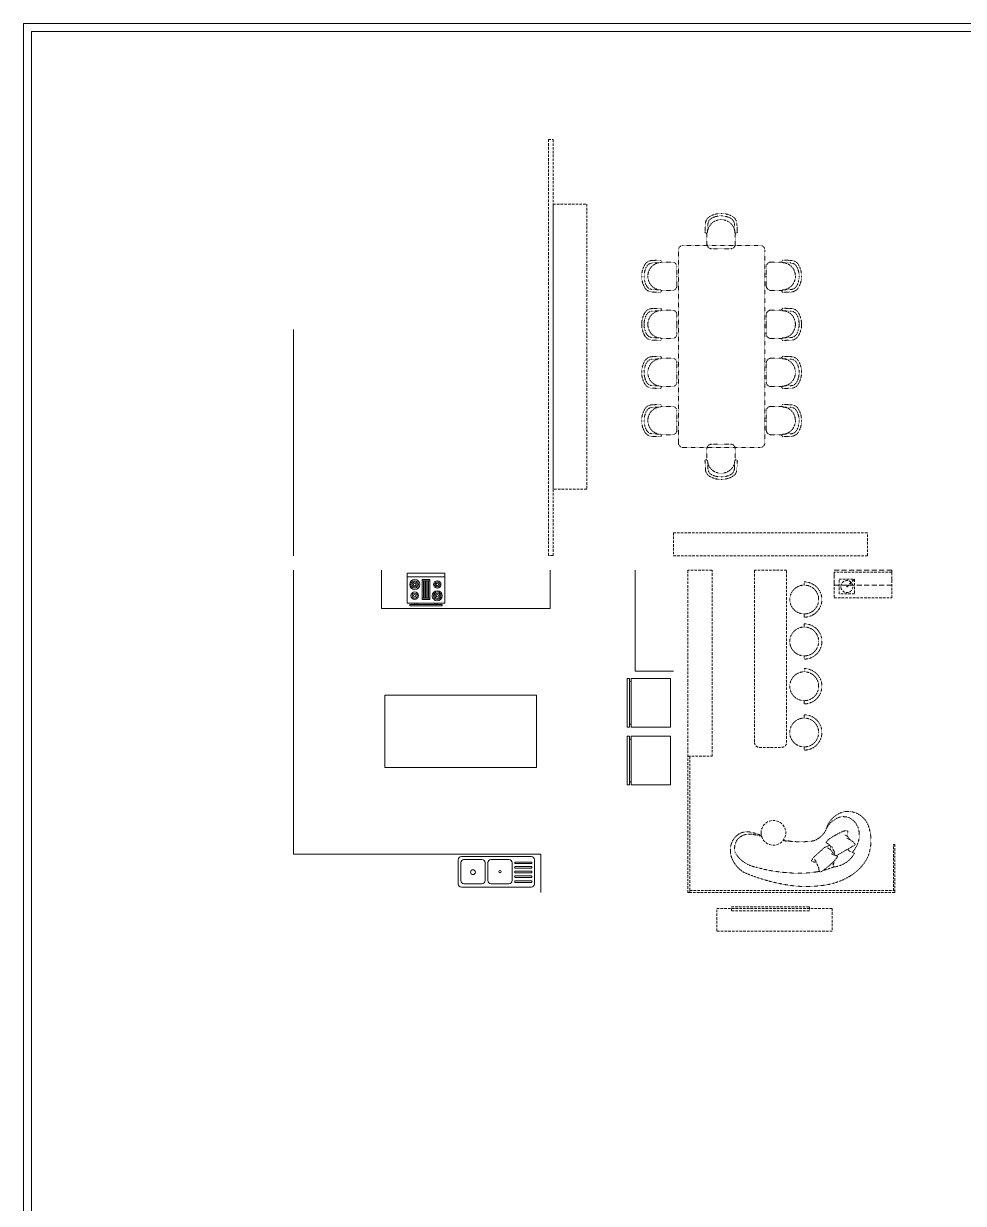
# Model space of a CAD drawing. Header units: inches. Extents: x 210804 to 214260, y -105030 to -103568.
# Drawn here: x 211469 to 212055, y -104304 to -103568 of the extents above; entities that cross this region are included whole.
import ezdxf

# ---------------------------------------------------------------- set-up
doc = ezdxf.new("R2010")
doc.units = ezdxf.units.IN
doc.header["$LTSCALE"] = 0.5
doc.header["$MEASUREMENT"] = 0
doc.linetypes.add('HIDDEN', pattern=[0.375, 0.25, -0.125])
doc.linetypes.add('HIDDEN2', pattern=[0.1875, 0.125, -0.0625])
for name, color, linetype, lineweight in [('counter', 177, 'Continuous', 13), ('FIXTURES', 8, 'Continuous', 9), ('FURNITURE', 253, 'HIDDEN2', 0)]:
    doc.layers.add(name, color=color, linetype=linetype, lineweight=lineweight)

# ---------------------------------------------------------------- blocks, each defined once
blk = doc.blocks.new('A$C65C017E6')
at = {"layer": 'FIXTURES'}
for points in [[(17.3, 0, 0.414214), (19.3, 2), (19.3, 46, 0.414214), (17.3, 48), (2, 48, 0.414214), (0, 46), (0, 2, 0.414214), (2, 0)], [(3.84, 34, 0.414214), (1.84, 32), (1.84, 20.66, 0.414214), (3.84, 18.66), (15.18, 18.66, 0.414214), (17.18, 20.66), (17.18, 32, 0.414214), (15.18, 34)], [(3.84, 1.66, -0.414214), (1.84, 3.66), (1.84, 15, -0.414214), (3.84, 17), (15.18, 17, -0.414214), (17.18, 15), (17.18, 3.66, -0.414214), (15.18, 1.66)]]:
    blk.add_lwpolyline(points, format="xyb", close=True, dxfattribs=at)
for points in [[(3.46, 35.65), (3.46, 35.65), (3.46, 46.34), (3.46, 46.34), (4.46, 46.34), (4.46, 46.34), (4.46, 35.65), (4.46, 35.65)], [(6.34, 35.65), (6.34, 35.65), (6.34, 46.34), (6.34, 46.34), (7.34, 46.34), (7.34, 46.34), (7.34, 35.65), (7.34, 35.65)], [(9.22, 35.65), (9.22, 35.65), (9.22, 46.34), (9.22, 46.34), (10.23, 46.34), (10.23, 46.34), (10.23, 35.65), (10.23, 35.65)], [(12.1, 35.65), (12.1, 35.65), (12.1, 46.34), (12.1, 46.34), (13.11, 46.34), (13.11, 46.34), (13.11, 35.65), (13.11, 35.65)], [(15.27, 35.65), (15.27, 35.65), (15.27, 46.34), (15.27, 46.34), (16.27, 46.34), (16.27, 46.34), (16.27, 35.65), (16.27, 35.65)]]:
    blk.add_lwpolyline(points, close=True, dxfattribs=at)
for centre, radius in [((9.51, 26.33), 0.75), ((9.82, 9.33), 1.5)]:
    blk.add_circle(centre, radius, dxfattribs=at)
blk = doc.blocks.new('Range-Oven - 30 in top')
at = {"layer": 'FIXTURES'}
for p, q in [((0, -3), (30, -3)), ((12, -6), (18, -6)), ((13, -20), (13, -6)), ((14, -6), (14, -20)), ((15, -20), (15, -6)), ((16, -6), (16, -20)), ((17, -20), (17, -6)), ((6, -24), (6, -25)), ((8, -25), (8, -24)), ((18, -20), (12, -20)), ((22, -25), (22, -24)), ((24, -24), (24, -25))]:
    blk.add_line(p, q, dxfattribs=at)
for points in [[(0, -24), (0, 0), (30, 0), (30, -24)], [(12, -21), (12, -5), (18, -5), (18, -21)], [(2, -26), (2, -25), (28, -25), (28, -26)]]:
    blk.add_lwpolyline(points, close=True, dxfattribs=at)
for centre, radius in [((6, -9), 4), ((6, -9), 3), ((6, -9), 2), ((6, -9), 1), ((24, -9), 3), ((24, -9), 2), ((24, -9), 1), ((6, -18), 3), ((6, -18), 2), ((6, -18), 1), ((24, -18), 4), ((24, -18), 3), ((24, -18), 2), ((24, -18), 1)]:
    blk.add_circle(centre, radius, dxfattribs=at)
blk = doc.blocks.new('JHUHJHJHJHGHG')
at = {"layer": 'FURNITURE', "transparency": 33554559}
for p, q in [((239368.2, -92779.1), (239366.4, -92785.9)), ((239370.2, -92774.6), (239368.2, -92779.1)), ((239372.8, -92764.7), (239370, -92770.3)), ((239370, -92770.3), (239370.2, -92774.6)), ((239401.4, -92778.2), (239400.5, -92783.7)), ((239401.4, -92778.2), (239402.1, -92774)), ((239404.2, -92785.9), (239401.4, -92778.2)), ((239402.1, -92774), (239408.5, -92774.6)), ((239364.9, -92786), (239355.4, -92789.9)), ((239355.4, -92789.9), (239359.8, -92796.6)), ((239359.8, -92796.6), (239385.1, -92816.9)), ((239366.4, -92785.9), (239364.9, -92786)), ((239398.2, -92811.4), (239402.7, -92804.3)), ((239404.9, -92799.5), (239399.3, -92802.6)), ((239402.7, -92804.3), (239405.1, -92802.4)), ((239404, -92808.7), (239407, -92806.4)), ((239404.9, -92799.5), (239412.2, -92796.7)), ((239405.1, -92802.4), (239404.9, -92799.5)), ((239405.8, -92803.5), (239405.9, -92799.6)), ((239407, -92806.4), (239405.8, -92803.5)), ((239405.9, -92799.6), (239409.8, -92797.6)), ((239428.8, -92807.6), (239409.8, -92797.6)), ((239412.2, -92796.7), (239412.3, -92795.4)), ((239435, -92810.1), (239428.8, -92807.6)), ((239438.2, -92804.7), (239436.6, -92808.1)), ((239441.8, -92804.1), (239438.2, -92804.7)), ((239444.5, -92802.6), (239441.8, -92804.1)), ((239448.6, -92800.3), (239444.5, -92802.6)), ((239385.1, -92816.9), (239396.5, -92820.8)), ((239390.4, -92829.2), (239395.2, -92833.7)), ((239390.8, -92826), (239395.7, -92823.3)), ((239398.2, -92811.4), (239390.9, -92816.4)), ((239395.7, -92823.3), (239396.5, -92820.8)), ((239396.5, -92820.8), (239400.2, -92817.4)), ((239396.5, -92820.8), (239399.5, -92818.1)), ((239399.5, -92818.1), (239398.2, -92811.4)), ((239400.2, -92817.4), (239402.6, -92817.3)), ((239402.6, -92817.3), (239404, -92808.7)), ((239440.9, -92830), (239434.3, -92833.3)), ((239436.6, -92808.1), (239435, -92810.1)), ((239435, -92810.1), (239440.7, -92813.3)), ((239440.7, -92813.3), (239452.3, -92819)), ((239446.9, -92825.3), (239440.9, -92830)), ((239452.3, -92819), (239446.9, -92825.3)), ((239436.5, -92836.5), (239437.4, -92847.3))]:
    blk.add_line(p, q, dxfattribs=at)
for centre, radius, start, end in [((239385.6, -93119), 386.1, 102.4811, 117.0868), ((239356.4, -92970.5), 234.8, 86.6259, 103.3673), ((239367.9, -92886.5), 150.5, 64.8491, 89.1124), ((239390.2, -92841.7), 100.4, 31.6964, 65.5097), ((239243.2, -92824.6), 59.5, 124.1048, 158.9782), ((239351.7, -93113.2), 348.3, 97.3465, 109.3686), ((239343.3, -93006.3), 241.2, 84.7745, 98.8542), ((239339, -92976.2), 211.8, 81.1223, 82.8834), ((239308, -92888.8), 140, 41.8243, 62.4012), ((239339, -92976.2), 211.8, 72.6666, 79.0645), ((239400.2, -92831.7), 57.7, 32.9795, 81.7831), ((239231.7, -92821.4), 47.8, 157.5792, 199.9798), ((239252, -92847.5), 64.8, 104.1582, 151.615), ((239293.3, -92750.8), 81.1, 327.6254, 334.3743), ((239365.6, -92870.6), 104.1, 32.1518, 40.7556), ((239391.4, -92831.4), 94.4, 343.5616, 26.7449), ((239225.6, -92826), 32.3, 169.8858, 218.1233), ((239205.6, -92822.4), 12, 151.615, 169.8858), ((239347.5, -93015.2), 183.1, 85.9079, 100.9333), ((239358.9, -92856.5), 24, 64.383, 85.9079), ((239391.8, -92827.7), 2, 118.4993, 226.7107), ((239416.2, -92817.8), 27.6, 303.1616, 334.0995), ((239409.1, -92842.6), 52.5, 354.0746, 36.8377), ((239222.7, -92823.8), 38.5, 198.0452, 252.5298), ((239224.3, -92823.2), 33.2, 223.2626, 285.5828), ((239220, -92819.8), 41.6, 257.7797, 293.8385), ((239146.2, -92475.2), 389.8, 282.9026, 287.7516), ((239386.8, -93225.6), 397.1, 100.7466, 112.508), ((239336.9, -93037.1), 203.7, 99.1986, 110.6421), ((239286.5, -92611.3), 225.3, 274.5313, 278.8586), ((239345.3, -92884.7), 55.3, 40.8497, 64.383), ((239369, -92864.2), 24, 19.9123, 40.8497), ((239428.7, -92837.4), 41.5, 206.3571, 246.6806), ((239442.3, -92837.7), 54, 199.9123, 254.7694), ((239519.3, -92615.6), 251, 240.3604, 248.0716), ((239432.8, -92828.2), 21.4, 245.5861, 277.5416), ((239437.5, -92844.1), 46.6, 258.3956, 346.8299), ((239435.4, -92847.5), 2, 277.5416, 4.3994), ((239423.1, -92843.7), 38.4, 299.1203, 358.1448), ((239428.6, -92848.7), 31.5, 238.8001, 294.8888)]:
    blk.add_arc(centre, radius, start, end, dxfattribs=at)
blk = doc.blocks.new('A$C62fb3387')
blk.add_wipeout([(0, 7.7), (2.01, 7.44), (5.18, 5.7), (7.29, 2.47), (7.62, -1.09), (6.45, -4.2), (4.38, -6.33), (1.6, -7.53), (-1.18, -7.61), (-4.38, -6.33), (-6.24, -4.51), (-7.34, -2.33), (-7.7, 0), (-7.34, 2.35), (-6.43, 3.93), (-4.58, 6.19), (-2.34, 7.34), (-0.85, 7.66)])
at = {"layer": 'FURNITURE', "ltscale": 25, "transparency": 33554559}
blk.add_circle((0, 0), 7.7, dxfattribs=at)
blk = doc.blocks.new('A$Ca746da64')
at = {"layer": 'FURNITURE', "transparency": 33554559}
for p, q in [((-9, 0), (-11, 0)), ((9, 0), (11, 0))]:
    blk.add_line(p, q, dxfattribs=at)
blk.add_circle((0, 0), 9, dxfattribs=at)
blk.add_arc((0, 0), 11, 180, 0, dxfattribs=at)
blk = doc.blocks.new('D')
at = {"color": 0, "linetype": 'ByBlock'}
blk.add_wipeout([(299433, 319190), (299747, 319191), (299761, 319188), (299793, 319171), (299809, 319151), (299814, 319136), (299817, 319125), (299817, 318939), (299808, 318932), (299807, 318910), (299793, 318859), (299771, 318820), (299744, 318790), (299718, 318768), (299689, 318753), (299653, 318739), (299611, 318731), (299571, 318731), (299532, 318739), (299486, 318757), (299462, 318772), (299439, 318791), (299421, 318811), (299396, 318850), (299382, 318888), (299377, 318913), (299377, 318932), (299368, 318939), (299368, 319125), (299372, 319139), (299376, 319150), (299387, 319166), (299404, 319180), (299417, 319187), (299425, 319189)], dxfattribs=at).translate(0, 0, 783)
at = {"color": 0, "linetype": 'ByBlock', "transparency": 33554559}
for p, q in [((299342, 318821, 783), (299336, 318929, 783)), ((299383, 318797, 783), (299377, 318932, 783)), ((299802, 318797, 783), (299808, 318932, 783)), ((299842, 318821, 783), (299849, 318929, 783))]:
    blk.add_line(p, q, dxfattribs=at)
at = {"color": 0, "linetype": 'ByBlock', "transparency": 33554559, "elevation": 783}
for points in [[(299368, 319125, -0.362381), (299438, 319191)], [(299817, 319125, 0.362381), (299747, 319191)]]:
    blk.add_lwpolyline(points, format="xyb", dxfattribs=at)
for points in [[(299438, 319191), (299592, 319191)], [(299747, 319191), (299592, 319191)], [(299368, 318936), (299368, 319125)], [(299817, 318936), (299817, 319125)]]:
    blk.add_lwpolyline(points, dxfattribs=at)
at = {"color": 0, "linetype": 'ByBlock', "transparency": 33554559}
for centre, radius, start, end in [((299357, 318918, 783), 24.2, 34.9909, 151.1709), ((299539, 318810, 783), 197, 176.7393, 196.0269), ((299584, 318940, 783), 208, 188.5284, 230.0065), ((299489, 318804, 783), 106, 183.5309, 227.4761), ((299601, 318940, 783), 208, 309.9935, 351.4716), ((299696, 318804, 783), 106, 312.5239, 356.4691), ((299828, 318918, 783), 24.2, 28.8291, 145.0091), ((299646, 318810, 783), 197, 343.9731, 3.2607), ((299484, 318803, 783), 143, 199.3894, 244.9622), ((299551, 318892, 783), 214, 231.1789, 257.4503), ((299589, 318980, 783), 348, 241.6146, 270.487), ((299424, 318673, 783), 5.782309999999994e-11, 123.2291, 360), ((299597, 318965, 783), 236, 231.4474, 268.9795), ((299580, 318916, 783), 245, 251.9325, 272.8105), ((299588, 318965, 783), 236, 271.0205, 308.5526), ((299604, 318916, 783), 245, 267.1895, 288.0675), ((299595, 318980, 783), 348, 269.513, 298.3854), ((299634, 318892, 783), 214, 282.5497, 308.8211), ((299700, 318803, 783), 143, 295.0378, 340.6106), ((299761, 318673, 783), 5.782309999999994e-11, 180, 56.7709)]:
    blk.add_arc(centre, radius, start, end, dxfattribs=at)
blk = doc.blocks.new('*U289')
at = {"layer": 'Defpoints', "lineweight": 0, "ltscale": 2.5}
for points in [[(0, 1461.92), (-1185.35, 1461.92), (-1185.35, 0), (0, 0)], [(-5, 1456.92), (-1180.35, 1456.92), (-1180.35, 5), (-5, 5)]]:
    blk.add_lwpolyline(points, close=True, dxfattribs=at)

msp = doc.modelspace()

# ---------------------------------------------------------------- linework, layer by layer
at = {"layer": 'counter', "ltscale": 20}
for p, q in [((211637.19, -103900.04), (211637.19, -103759.04)), ((211637.19, -104086.04), (211637.19, -103909.04)), ((211797.33, -103909.04), (211797.33, -103933.04)), ((211850.19, -103972.04), (211850.19, -103909.04)), ((211850.19, -103972.04), (211874.19, -103972.04)), ((211791.38, -104086.04), (211637.19, -104086.04)), ((211791.38, -104086.04), (211791.38, -104110.04))]:
    msp.add_line(p, q, dxfattribs=at)
for points in [[(211691.94, -103909.04), (211691.94, -103933.04), (211797.33, -103933.04)], [(211694.19, -104032.04), (211694.19, -103987.04), (211788.69, -103987.04), (211788.69, -104032.04), (211694.19, -104032.04)]]:
    msp.add_lwpolyline(points, dxfattribs=at)
at = {"layer": 'FIXTURES'}
for p, q in [((211846.65, -103978.48), (211847.73, -103978.48)), ((211846.65, -104005.05), (211847.73, -104005.05)), ((211846.65, -104014.4), (211847.73, -104014.4)), ((211846.65, -104040.96), (211847.73, -104040.96))]:
    msp.add_line(p, q, dxfattribs=at)
for points in [[(211846.65, -103976.65), (211845.2, -103976.65), (211845.2, -104006.88), (211846.65, -104006.88)], [(211872.33, -104006.88), (211847.73, -104006.88), (211847.73, -103976.65), (211872.33, -103976.65)], [(211846.65, -104012.57), (211845.2, -104012.57), (211845.2, -104042.79), (211846.65, -104042.79)], [(211872.33, -104042.79), (211847.73, -104042.79), (211847.73, -104012.57), (211872.33, -104012.57)]]:
    msp.add_lwpolyline(points, close=True, dxfattribs=at)
at = {"layer": 'FURNITURE', "ltscale": 25, "transparency": 33554559}
for points in [[(211796.19, -103640.56), (211799.1, -103640.56), (211799.1, -103899.83), (211796.19, -103899.83)], [(211799.09, -103680.76), (211820.02, -103680.76), (211820.02, -103858.52), (211799.09, -103858.52)], [(211874.19, -103900.04), (211995.11, -103900.04), (211995.11, -103885.8), (211874.19, -103885.8)], [(211883.19, -103909.04), (211883.19, -104025.04), (211898.19, -104025.04), (211898.19, -103909.04)], [(211974.36, -103910.3), (211974.36, -103926.3), (212010.36, -103926.3), (212010.36, -103910.3)], [(211977.49, -103914.71), (211987.13, -103914.71), (211987.13, -103923.83), (211977.49, -103923.83)], [(211883.19, -104025.04), (211884.38, -104025.04), (211884.38, -104110.04), (211883.19, -104110.04)], [(212012.19, -104108.79), (212011.46, -104108.79), (212011.46, -104080.04), (212012.19, -104080.04)], [(212012.19, -104110.04), (211884.38, -104110.04), (211884.38, -104108.79), (212012.19, -104108.79)], [(211901.19, -104134.04), (211901.19, -104120.04), (211973.19, -104120.04), (211973.19, -104134.04)], [(211910.31, -104119.04), (211958.91, -104119.04), (211958.91, -104121.49), (211910.31, -104121.49)]]:
    msp.add_lwpolyline(points, close=True, dxfattribs=at)
msp.add_lwpolyline([(211924.74, -103909.04), (211924.74, -104016.51, 0.414214), (211927.74, -104019.51), (211941.74, -104019.51, 0.414214), (211944.74, -104016.51), (211944.74, -103909.04)], format="xyb", close=True, dxfattribs=at)
at = {"layer": 'FURNITURE', "linetype": 'HIDDEN', "ltscale": 25, "transparency": 33554559}
msp.add_lwpolyline([(211974.36, -103909.04), (212010.36, -103909.04), (212010.36, -103918.3), (211974.36, -103918.3)], close=True, dxfattribs=at)
at = {"layer": 'FURNITURE', "ltscale": 25, "transparency": 33554559}
for points in [[(211982.31, -103919.27), (211986.68, -103914.71)], [(211982.49, -103919.44), (211987.03, -103914.71)]]:
    msp.add_lwpolyline(points, dxfattribs=at)
for centre, radius, start, end in [((211982.31, -103919.27), 3.74, 46.20949, 42.37451), ((211982.31, -103919.27), 0.11, 46.20949, 252.30995), ((211982.4, -103919.35), 0.125, 136.20949, 316.20949)]:
    msp.add_arc(centre, radius, start, end, dxfattribs=at)

# ---------------------------------------------------------------- block references
at = {"layer": 'FIXTURES', "xscale": 0.7801501178882417, "yscale": 0.7801501178882417, "zscale": 0.7801501178882417}
msp.add_blockref('Range-Oven - 30 in top', (211708.07, -103910.94), dxfattribs=at)
at = {"layer": 'FIXTURES', "xscale": 0.9899999999906868, "yscale": 0.9899999999906868, "zscale": 0.9899999999906868, "rotation": 270}
msp.add_blockref('A$C65C017E6', (211739.85, -104087.61), dxfattribs=at)
at = {"layer": 'FURNITURE', "ltscale": 0.65, "yscale": 0.03937, "zscale": 0.03937}
for p, xscale, rotation in [((223698.86, -91142.08, -30.82), 0.03937, 180), ((199309.79, -91930.8, -30.82), 0.03937, 270), ((224498.59, -91930.8, -30.82), -0.03937, 90), ((199309.79, -91960.8, -30.82), 0.03937, 270), ((224498.59, -91960.8, -30.82), -0.03937, 90), ((199309.79, -91990.8, -30.82), 0.03937, 270), ((224498.59, -91990.8, -30.82), -0.03937, 90), ((199309.79, -92020.8, -30.82), 0.03937, 270), ((224498.59, -92020.8, -30.82), -0.03937, 90)]:
    msp.add_blockref('D', p, dxfattribs=dict(at, xscale=xscale, rotation=rotation))
at = {"layer": 'FURNITURE', "ltscale": 0.65, "xscale": -0.03937, "yscale": 0.03937, "zscale": 0.03937}
msp.add_blockref('D', (223698.86, -116397, -30.82), dxfattribs=at)
at = {"layer": 'FURNITURE', "xscale": -1, "rotation": 90}
for p in [(211955.73, -103927.35), (211955.73, -103953.49), (211955.73, -103981.42), (211955.73, -104010.25)]:
    msp.add_blockref('A$Ca746da64', p, dxfattribs=at)
at = {"layer": 'FURNITURE', "xscale": -0.2914674299926061, "yscale": 0.2914674299926061, "zscale": 0.2914674299926061, "rotation": 183.7788249185085}
msp.add_blockref('JHUHJHJHJHGHG', (144129.95, -135674.68), dxfattribs=at)

# ---------------------------------------------------------------- next in the draw order: linework, layer by layer
at = {"layer": 'FURNITURE', "transparency": 33554559}
msp.add_lwpolyline([(211877.19, -103829.54), (211877.19, -103709.54, -0.414214), (211880.19, -103706.54), (211928.19, -103706.54, -0.414214), (211931.19, -103709.54), (211931.19, -103829.54, -0.414214), (211928.19, -103832.54), (211880.19, -103832.54, -0.414214)], format="xyb", close=True, dxfattribs=at)

# ---------------------------------------------------------------- next in the draw order: block references
at = {"layer": 'FURNITURE', "ltscale": 25, "xscale": -1, "rotation": 354.412357848414}
msp.add_blockref('A$C62fb3387', (211936.5, -104072.81), dxfattribs=at)

# ---------------------------------------------------------------- next in the draw order: block references
at = {"linetype": 'ByBlock'}
msp.add_blockref('*U289', (212654.1, -105030.14, 0), dxfattribs=at)

doc.saveas('drawing.dxf')
